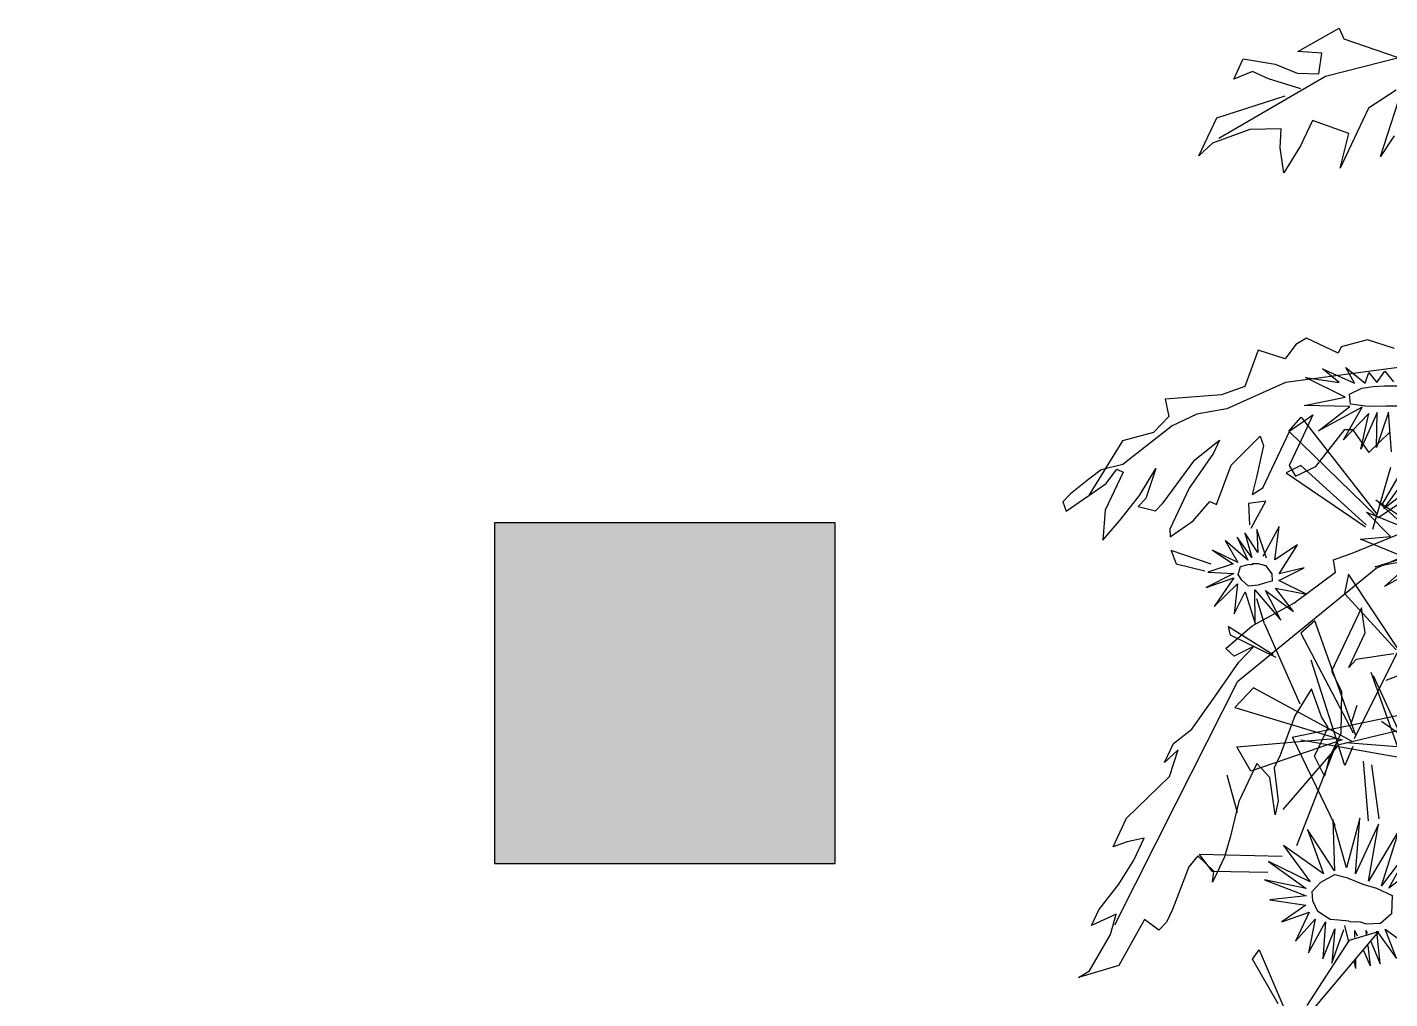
# Model space of a CAD drawing. Header units: millimetres. Extents: x -2729 to 15248, y -12439 to 5292.
# Drawn here: x 4529.6 to 4649.6, y -9483.9 to -9398.3 of the extents above; entities that cross this region are included whole.
import ezdxf

# ---------------------------------------------------------------- set-up
doc = ezdxf.new("R2010")
doc.units = ezdxf.units.MM
doc.layers.add('ARBOLES', color=118, linetype='Continuous')

# ---------------------------------------------------------------- blocks, each defined once
blk = doc.blocks.new('drudtu')
at = {"layer": 'ARBOLES', "color": 92}
for points in [[(-15.2793, 0.1476), (-15.32, 0.1416), (-15.3411, 0.1416), (-15.3577, 0.1235), (-15.3577, 0.1506), (-15.32, 0.1611), (-15.2914, 0.1626), (-15.2673, 0.1732), (-15.2748, 0.1973), (-15.3019, 0.1868), (-15.2688, 0.2335), (-15.2582, 0.2244), (-15.1904, 0.2319)], [(-15.3437, 0.0512), (-15.259, 0.1739), (-15.1869, 0.2332)], [(-15.153, 0.1443), (-15.1573, 0.1147), (-15.17, 0.212)], [(-15.1742, 0.1951), (-15.1954, 0.1612), (-15.1954, 0.0808), (-15.2039, 0.1231), (-15.2505, 0.1189), (-15.2505, 0.085), (-15.2547, 0.0469), (-15.2717, 0.0723), (-15.2801, 0.0935), (-15.314, 0.0766), (-15.3479, 0.0427), (-15.3564, 0.0215), (-15.3564, 0.0723), (-15.2928, 0.1316)], [(-15.0514, -0.8633), (-15.0471, -0.6982), (-15.0429, -0.533), (-14.9497, -0.3383), (-14.8607, -0.2367)], [(-14.8862, -0.423), (-14.9243, -0.4484), (-14.9285, -0.4611), (-14.9285, -0.4145), (-14.9455, -0.3891), (-14.9455, -0.423), (-14.9455, -0.4738), (-14.9243, -0.4907), (-14.9031, -0.5373), (-14.9031, -0.5712), (-14.8989, -0.5923), (-14.9201, -0.5754), (-14.9201, -0.5373), (-14.9328, -0.5288), (-14.9582, -0.5034), (-14.9624, -0.5415), (-14.9582, -0.5923), (-14.9582, -0.6093), (-14.937, -0.6431), (-14.9328, -0.6601), (-14.9582, -0.622), (-14.9794, -0.6135), (-14.9794, -0.6643), (-14.9709, -0.7066), (-14.9667, -0.732), (-14.9667, -0.7532), (-14.9667, -0.7659), (-14.9709, -0.7532), (-14.9963, -0.7447), (-15.0005, -0.7617), (-14.9963, -0.8167), (-14.9963, -0.8336), (-15.0005, -0.8463), (-15.0217, -0.8421), (-15.026, -0.9056), (-15.0641, -0.9395), (-15.0556, -0.9268), (-15.0514, -0.876), (-15.0556, -0.8506), (-15.0768, -0.876), (-15.0768, -0.8548), (-15.0683, -0.8167), (-15.0641, -0.7828), (-15.0641, -0.7532), (-15.081, -0.7659), (-15.0937, -0.7786), (-15.0937, -0.7405), (-15.0683, -0.6728), (-15.0726, -0.6389), (-15.081, -0.6601), (-15.081, -0.6347), (-15.0683, -0.6093), (-15.0598, -0.5627), (-15.0514, -0.5119), (-15.0429, -0.4865), (-15.0598, -0.5076), (-15.0726, -0.5034), (-15.0556, -0.4653), (-15.0217, -0.4187), (-14.9921, -0.3637), (-15.0005, -0.351), (-14.9836, -0.3341), (-14.937, -0.2833)]]:
    blk.add_lwpolyline(points, dxfattribs=at)
at = {"layer": 'ARBOLES', "color": 72}
for points in [[(-15.026, -0.1055), (-15.1446, -0.1817), (-15.1954, -0.2409), (-15.2251, -0.2621), (-15.2462, -0.2875), (-15.2759, -0.3468), (-15.2801, -0.3552), (-15.3013, -0.3722), (-15.3098, -0.3891), (-15.3225, -0.4145), (-15.3267, -0.4272), (-15.3183, -0.4357), (-15.2886, -0.3849), (-15.2844, -0.3637), (-15.2759, -0.3637), (-15.2759, -0.3891), (-15.2759, -0.4145), (-15.2632, -0.4484), (-15.2547, -0.4187), (-15.2462, -0.3806), (-15.242, -0.3425), (-15.2378, -0.3806), (-15.242, -0.3933), (-15.2208, -0.3891), (-15.2166, -0.3764), (-15.2039, -0.3129), (-15.1869, -0.279), (-15.1869, -0.296), (-15.1954, -0.3468), (-15.1954, -0.4018), (-15.1912, -0.4103), (-15.1742, -0.3806), (-15.1658, -0.351), (-15.1573, -0.351), (-15.1615, -0.3002), (-15.1446, -0.2536), (-15.1361, -0.2621), (-15.1276, -0.3002), (-15.1234, -0.3214), (-15.1149, -0.3087), (-15.1149, -0.2325), (-15.098, -0.2028), (-15.098, -0.2367), (-15.098, -0.2706), (-15.0853, -0.279), (-15.0683, -0.2579), (-15.0556, -0.2028), (-15.0471, -0.1986), (-15.0175, -0.2155), (-15.0048, -0.1817)], [(-15.0429, -0.0885), (-15.0768, -0.0928), (-15.1022, -0.1139), (-15.1022, -0.1224), (-15.1446, -0.1224), (-15.153, -0.1351), (-15.1573, -0.1563), (-15.1912, -0.1605), (-15.1869, -0.2071), (-15.1954, -0.2155), (-15.2081, -0.2282), (-15.2674, -0.2621), (-15.2547, -0.279), (-15.2632, -0.3044), (-15.2928, -0.3298), (-15.3013, -0.406)]]:
    blk.add_lwpolyline(points, dxfattribs=at)
blk = doc.blocks.new('styrtys')
at = {"color": 86, "linetype": 'Continuous'}
for p, q in [((-57.21, -23.83), (-56.03, -33.67)), ((-55.62, -34.52), (-56.26, -23.17)), ((-56.03, -33.67), (-58.37, -28.18)), ((-40.82, -28.58), (-42.96, -41.31)), ((-35.16, -28.74), (-42.9, -50.96)), ((-58.02, -30.77), (-56.46, -33.57)), ((-58.85, -31.3), (-54.98, -35.46)), ((-66.7, -35.77), (-55.95, -34.43)), ((-55.73, -34.56), (-66.2, -37.32)), ((-66.2, -37.32), (-66.7, -35.77)), ((-63.16, -39.43), (-55.49, -35.88)), ((-55.62, -35.74), (-63.07, -37.97)), ((-45.98, -36.95), (-39.98, -46.33)), ((-63.07, -37.97), (-63.16, -39.43)), ((-44.74, -38.93), (-52.7, -39.3)), ((-52.7, -39.3), (-51.4, -40.47)), ((-51.4, -40.47), (-44.81, -39.14)), ((-34.46, -41.36), (-42.31, -50.41)), ((-40.24, -47.71), (-38.42, -41.94)), ((-61.96, -42.24), (-62.56, -43.66)), ((-60.58, -44.58), (-61.96, -42.24)), ((-37.04, -43.46), (-44.24, -42.03)), ((-43.92, -42.02), (-37.69, -42.71)), ((-40.1, -43.46), (-37.36, -42.24)), ((-37.21, -43.12), (-40.07, -47.12)), ((-62.56, -43.66), (-60.9, -44.54)), ((-50.69, -43.96), (-50.38, -45.56)), ((-40.17, -46.06), (-50.69, -43.96)), ((-50.38, -45.56), (-40.49, -46.13)), ((-42.38, -44.62), (-41.28, -45.9)), ((-39.89, -46.6), (-48.41, -51.63)), ((-38.39, -48.25), (-47.89, -46.01)), ((-39.47, -46.77), (-38.39, -48.25)), ((-37.89, -46.67), (-33.15, -48.97)), ((-32.82, -48.06), (-37.23, -46.16)), ((-52.74, -47.9), (-45.09, -48.85)), ((-47.75, -53.92), (-40.47, -47.28)), ((-44.69, -55.55), (-40.75, -47.47)), ((-40.47, -47.28), (-42.22, -55.6)), ((-40.75, -47.47), (-34.51, -55.52)), ((-37.86, -54.88), (-40.24, -47.71)), ((-54.17, -50.72), (-50.03, -48.62)), ((-49.65, -48.53), (-53.41, -50.97)), ((-59.67, -49.23), (-62.5, -51.61)), ((-61.26, -51.86), (-59.43, -50)), ((-53.41, -50.97), (-54.17, -50.72)), ((-42.87, -50.93), (-34.34, -51.69)), ((-62.5, -51.61), (-61.26, -51.86)), ((-48.41, -51.63), (-47.75, -53.92)), ((-24.99, -55.78), (-24.33, -53.22)), ((-24.33, -53.22), (-21.15, -62.45)), ((-42.22, -55.6), (-44.69, -55.55)), ((-21.95, -61.95), (-24.99, -55.78)), ((-39.69, -58.49), (-42.97, -57.56)), ((-34.35, -57.09), (-38.26, -63.28)), ((-36.44, -63.07), (-33.82, -58.87)), ((-38.26, -63.28), (-36.44, -63.07)), ((-27.93, -63.98), (-28.34, -63.06)), ((-28.34, -63.06), (-22.64, -63.83)), ((-23.41, -64.07), (-27.93, -63.98))]:
    blk.add_line(p, q, dxfattribs=at)
at = {"color": 50, "linetype": 'Continuous'}
for p, q in [((-66.37, -27.36), (-65.19, -27.2)), ((-65.89, -28.49), (-66.37, -27.36)), ((-65.32, -28.09), (-64.51, -26.75)), ((-67.01, -28.62), (-65.89, -28.49)), ((-66.37, -29.38), (-67.01, -28.62)), ((-65.76, -28.93), (-65.32, -28.09)), ((-62.97, -27.63), (-63.7, -28.88)), ((-68.42, -30.15), (-66.37, -29.38)), ((-66.26, -31.07), (-66.15, -29.86)), ((-66.15, -29.86), (-65.76, -28.93)), ((-63.7, -28.88), (-64.47, -30.22)), ((-63.62, -29.8), (-61.57, -32.7)), ((-60.99, -31.45), (-63.62, -29.8)), ((-63.12, -28.96), (-60.99, -31.45)), ((-60, -30.5), (-63.12, -28.96)), ((-69.39, -31.96), (-66.86, -30.21)), ((-66.86, -30.21), (-68.42, -30.15)), ((-65.46, -31.46), (-66.26, -31.07)), ((-64.47, -30.22), (-65.46, -31.46)), ((-64.7, -30.69), (-64.89, -35.07)), ((-63.07, -33.61), (-64.7, -30.69)), ((-63.92, -30.49), (-63.07, -33.61)), ((-61.57, -32.7), (-63.92, -30.49)), ((-69.49, -33.64), (-67.61, -31.33)), ((-66.22, -31.53), (-69.49, -33.64)), ((-67.61, -31.33), (-69.39, -31.96)), ((-67.45, -35), (-66.22, -31.53)), ((-65.31, -31.61), (-67.45, -35)), ((-64.89, -35.07), (-65.31, -31.61)), ((-57.06, -33.87), (-53.73, -32.29)), ((-53.44, -32.77), (-57.06, -33.87)), ((-56.57, -35.12), (-53.44, -32.77)), ((-53.64, -34.43), (-56.57, -35.12)), ((-51.38, -34.28), (-54.78, -36.8)), ((-54.78, -36.8), (-53.64, -34.43)), ((-50.81, -33.63), (-52.04, -36.96)), ((-52.04, -36.96), (-51.38, -34.28)), ((-50.14, -37.14), (-50.81, -33.63)), ((-49.99, -33.73), (-50.14, -37.14)), ((-57.2, -41.82), (-57.12, -44.22)), ((-55.85, -44.52), (-57.2, -41.82)), ((-59.43, -42.39), (-57.89, -44.97)), ((-57.12, -44.22), (-59.43, -42.39)), ((-55.18, -42.37), (-55.85, -44.52)), ((-55.35, -44.85), (-55.18, -42.37)), ((-60.2, -44.2), (-58.42, -45.17)), ((-57.61, -44.76), (-60.2, -44.2)), ((-53.07, -43.38), (-55.35, -44.85)), ((-54.95, -45.45), (-53.07, -43.38)), ((-58.42, -45.17), (-60.5, -45.26)), ((-60.5, -45.26), (-58.33, -45.86)), ((-55.22, -46.32), (-52.37, -45.15)), ((-52.37, -45.15), (-54.95, -45.45)), ((-58.3, -46.28), (-60.82, -47.09)), ((-58.33, -45.86), (-60.51, -46.03)), ((-60.51, -46.03), (-58.3, -46.28)), ((-55.76, -47.09), (-52.29, -46.49)), ((-52.29, -46.49), (-55.22, -46.32)), ((-29.4, -46.54), (-27.64, -50.92)), ((-27.12, -50.46), (-29.4, -46.54)), ((-27.59, -46.28), (-27.12, -50.46)), ((-60.82, -47.09), (-58.57, -47.13)), ((-58.57, -47.13), (-60.65, -48.5)), ((-60.65, -48.5), (-58.69, -47.55)), ((-58.69, -47.55), (-59.21, -49.84)), ((-59.21, -49.84), (-57.93, -47.93)), ((-57.93, -47.93), (-58.11, -50.65)), ((-56.04, -47.91), (-53.18, -48.6)), ((-54.86, -49.73), (-56.04, -47.91)), ((-53.18, -48.6), (-55.76, -47.09)), ((-52.74, -47.9), (-54.98, -47.35)), ((-31.06, -47.05), (-28.57, -51.69)), ((-27.64, -50.92), (-31.06, -47.05)), ((-58.11, -50.65), (-57.61, -48.13)), ((-57.61, -48.13), (-56.33, -50.92)), ((-56.98, -48.12), (-54.86, -49.73)), ((-56.33, -50.92), (-56.98, -48.12)), ((-28.57, -51.69), (-32.44, -48.36)), ((-32.44, -48.36), (-29.74, -52.34)), ((-33.74, -49.49), (-30.58, -52.76)), ((-29.74, -52.34), (-33.74, -49.49)), ((-24.2, -52.6), (-21.01, -51.22)), ((-34.85, -51.59), (-30.91, -53.78)), ((-30.58, -52.76), (-34.85, -51.59)), ((-21.47, -53.09), (-24.2, -52.6)), ((-30.91, -53.78), (-35.24, -53.97)), ((-35.24, -53.97), (-31.17, -54.77)), ((-24.43, -53.31), (-21.47, -53.09)), ((-21.8, -54.54), (-24.43, -53.31)), ((-31.17, -54.77), (-35.12, -56.51)), ((-24.94, -55.01), (-25.47, -54.94)), ((-24.94, -55.26), (-25.47, -54.94)), ((-24.68, -54.13), (-24.96, -54.09)), ((-24.64, -54.24), (-24.96, -54.09)), ((-23.93, -54.24), (-21.8, -54.54)), ((-23.76, -54.64), (-22.09, -55.39)), ((-35.12, -56.51), (-31.18, -56.12)), ((-31.18, -56.12), (-34.58, -58.35)), ((-24.89, -55.92), (-26.31, -55.48)), ((-24.05, -58.18), (-26.05, -55.75)), ((-23.56, -55.2), (-22.09, -55.39)), ((-23.32, -56.19), (-22.58, -56.62)), ((-34.58, -58.35), (-30.86, -56.72)), ((-30.86, -56.72), (-33.39, -59.49)), ((-33.39, -59.49), (-30.29, -57.07)), ((-30.29, -57.07), (-31.65, -59.99)), ((-31.65, -59.99), (-29.61, -57.5)), ((-29.61, -57.5), (-29.42, -60.08)), ((-29.42, -60.08), (-28.93, -57.56)), ((-28.93, -57.56), (-27.35, -59.93)), ((-28.13, -57.43), (-25.88, -59.46)), ((-27.35, -59.93), (-28.13, -57.43)), ((-27.46, -56.79), (-24.78, -58.65)), ((-25.88, -59.46), (-27.46, -56.79)), ((-26.52, -56.39), (-24.05, -58.18)), ((-24.78, -58.65), (-26.52, -56.39)), ((-23.22, -56.42), (-22.58, -56.62))]:
    blk.add_line(p, q, dxfattribs=at)
for points in [[(-57.82, -46.29), (-57.81, -46.01), (-57.59, -45.64), (-57.09, -45.18), (-56.17, -45.07), (-55.62, -45.38), (-55.8, -45.96), (-55.93, -46.62), (-56.31, -47.4), (-57.07, -47.62), (-57.66, -47.64), (-58.15, -47.11), (-57.97, -46.44), (-57.75, -46.04)], [(-26.46, -54.98), (-26.98, -55.71), (-27.42, -56.31), (-28.59, -56.88), (-29.61, -56.78), (-30.36, -56.42), (-30.66, -55.34), (-30.61, -53.93), (-29.85, -53.2), (-28.62, -52.25), (-27.7, -51.41), (-26.43, -50.55), (-25.08, -51.43), (-24.84, -52.71), (-25.44, -53.8)], [(-26.46, -54.98), (-26.29, -54.83), (-26.21, -54.66), (-26.11, -54.52), (-26.03, -54.35), (-25.89, -54.17), (-25.67, -53.98), (-25.45, -53.79), (-25.44, -53.8)]]:
    blk.add_lwpolyline(points, dxfattribs=at)

msp = doc.modelspace()

# ---------------------------------------------------------------- hatches: boundary and pattern name
msp.add_hatch(color=7).paths.add_polyline_path([(4570.768, -9472.017), (4600.768, -9472.017), (4600.768, -9442.017), (4570.768, -9442.017)])

# ---------------------------------------------------------------- linework, layer by layer
msp.add_lwpolyline([(4570.768, -9472.017), (4600.768, -9472.017), (4600.768, -9442.017), (4570.768, -9442.017)], close=True)
msp.add_arc((3081.348, -8844.638), 1520.372, 320.60427, 352.242139)

# ---------------------------------------------------------------- block references
at = {"xscale": 72.83395656964247, "yscale": 72.83395656964247, "zscale": 72.83395656964247, "rotation": 334.7594329241956}
msp.add_blockref('drudtu', (5643.791, -9888.035), dxfattribs=at)
at = {"rotation": 300.9216936617719}
msp.add_blockref('styrtys', (4706.751, -9471.543, 0.448), dxfattribs=at)

doc.saveas('drawing.dxf')
